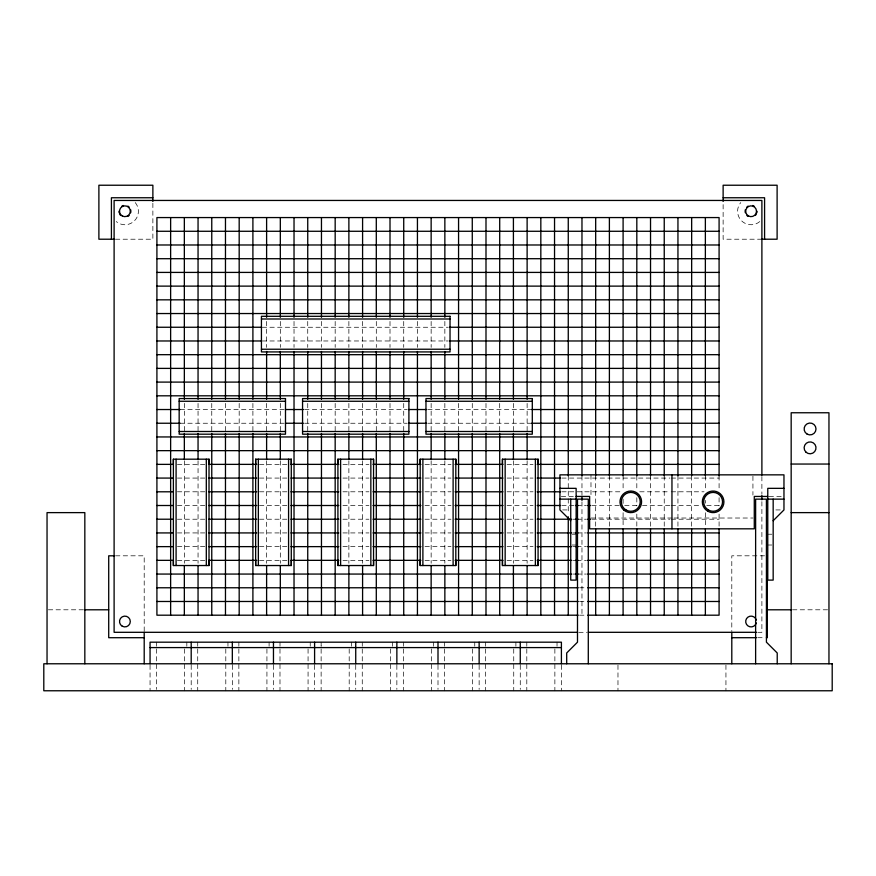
<?xml version="1.0" encoding="UTF-8"?>
<svg xmlns="http://www.w3.org/2000/svg" width="876" height="876" viewBox="0 0 876 876"><rect width="100%" height="100%" fill="white"/><g stroke="black" fill="none" stroke-linecap="round" stroke-linejoin="round"><path stroke-width="0.66" stroke-dasharray="4.38 3.29" d="M115.424 239.214L152.873 239.214L152.873 202.772M761.912 239.214L723.127 239.214L723.127 202.772M262.242 327.252L448.26 327.252M262.242 340.972L448.26 340.972M180.171 409.53L284.12 409.53M304.64 409.53L407.22 409.53M427.74 409.53L531.699 409.53M180.171 423.239L284.12 423.239M304.64 423.239L407.22 423.239M427.74 423.239L531.699 423.239M177.434 464.368L204.787 464.368M259.504 464.368L286.857 464.368M342.943 464.368L368.927 464.368M425.002 464.368L450.998 464.368M507.073 464.368L533.057 464.368M177.434 478.077L204.787 478.077M259.504 478.077L286.857 478.077M342.943 478.077L368.927 478.077M425.002 478.077L450.998 478.077M507.073 478.077L533.057 478.077M561.79 478.077L669.844 478.077M671.213 478.077L719.087 478.077M177.434 491.797L204.787 491.797M259.504 491.797L286.857 491.797M342.943 491.797L368.927 491.797M425.002 491.797L450.998 491.797M507.073 491.797L533.057 491.797M561.79 491.797L621.971 491.797M639.754 491.797L669.844 491.797M671.213 491.797L704.041 491.797M561.297 496.44L574.787 496.44M769.128 496.44L781.272 496.44M177.434 505.507L204.787 505.507M259.504 505.507L286.857 505.507M342.943 505.507L368.927 505.507M425.002 505.507L450.998 505.507M507.073 505.507L533.057 505.507M561.79 505.507L575.466 505.507M576.835 505.507L586.405 505.507M591.88 505.507L619.233 505.507M624.708 505.507L637.016 505.507M642.48 505.507L669.844 505.507M671.213 505.507L701.304 505.507M706.768 505.507L719.087 505.507M562.644 509.931L569.389 509.931M775.873 509.931L781.272 509.931M590.982 518.023L672.637 518.023M673.994 518.023L752.933 518.023M177.434 519.216L204.787 519.216M259.504 519.216L286.857 519.216M342.943 519.216L368.927 519.216M425.002 519.216L450.998 519.216M507.073 519.216L533.057 519.216M572.729 519.216L575.466 519.216M576.835 519.216L586.405 519.216M591.88 519.216L669.844 519.216M671.213 519.216L719.087 519.216M177.434 532.926L204.787 532.926M259.504 532.926L286.857 532.926M342.943 532.926L368.927 532.926M425.002 532.926L450.998 532.926M507.073 532.926L533.057 532.926M572.729 532.926L575.466 532.926M576.835 532.926L586.405 532.926M572.094 534.218L576.134 534.218M767.77 534.218L771.822 534.218M572.094 545.014L576.134 545.014M767.77 545.014L771.822 545.014M177.434 546.635L204.787 546.635M259.504 546.635L286.857 546.635M342.943 546.635L368.927 546.635M425.002 546.635L450.998 546.635M507.073 546.635L533.057 546.635M572.729 546.635L575.466 546.635M576.835 546.635L586.405 546.635M115.533 555.811L144.201 555.811L144.201 630.983M764.562 555.811L731.799 555.811L731.799 630.983M177.434 560.344L204.787 560.344M259.504 560.344L286.857 560.344M342.943 560.344L368.927 560.344M425.002 560.344L450.998 560.344M507.073 560.344L533.057 560.344M572.729 560.344L575.466 560.344M576.835 560.344L586.405 560.344M572.729 574.065L575.466 574.065M576.835 574.065L586.405 574.065M579.562 587.774L586.405 587.774M579.562 601.483L586.405 601.483M48.377 609.795L83.472 609.795M792.528 609.795L828.959 609.795M579.562 615.193L586.405 615.193M578.762 632.308L586.964 632.308M757.784 632.308L761.89 632.308L761.89 499.747M757.729 637.706L764.562 637.706M761.89 476.511L761.89 494.283M752.933 476.194L752.933 495.082M725.941 665.125L725.941 690.77M719.087 475.821L719.087 490.856M719.087 497.678L719.087 505.879M719.087 514.081L719.087 526.377M705.366 475.821L705.366 490.856M705.366 500.415L705.366 503.152M705.366 512.712L705.366 526.377M691.657 475.821L691.657 526.377M677.947 475.821L677.947 526.377M664.238 475.821L664.238 526.377M650.529 475.821L650.529 526.377M636.819 475.821L636.819 490.856M636.819 497.678L636.819 505.879M636.819 514.081L636.819 526.377M623.099 475.821L623.099 490.856M623.099 499.046L623.099 504.51M623.099 512.712L623.099 526.377M617.974 665.125L617.974 690.77M609.389 475.821L609.389 526.377M595.68 475.821L595.68 526.377M590.982 474.847L590.982 495.082M581.971 475.821L581.971 494.951M581.971 501.784L581.971 615.193M568.261 475.821L568.261 514.081M561.407 665.125L561.407 690.77M557.026 642.185L557.026 646.236M554.869 648.93L554.869 690.77M527.122 403.398L527.122 430.729M527.122 460.787L527.122 563.268M526.804 642.185L526.804 646.236M526.804 648.93L526.804 690.77M520.267 665.125L520.267 689.423M515.898 642.185L515.898 646.236M513.741 648.93L513.741 690.77M513.413 403.398L513.413 430.729M513.413 460.787L513.413 563.268M499.703 403.398L499.703 430.729M485.994 403.398L485.994 430.729M485.676 642.185L485.676 646.236M485.665 648.93L485.665 690.77M479.139 665.125L479.139 689.423M474.759 642.185L474.759 646.236M472.602 648.93L472.602 690.77M472.274 403.398L472.274 430.729M458.564 403.398L458.564 430.729M444.855 321.415L444.855 347.378M444.855 403.398L444.855 430.729M444.855 460.787L444.855 563.268M444.537 642.185L444.537 646.236M444.537 648.93L444.537 690.77M438 665.125L438 689.423M433.631 642.185L433.631 646.236M431.463 648.93L431.463 690.77M431.145 321.415L431.145 347.378M431.145 403.398L431.145 430.729M431.145 460.787L431.145 563.268M417.436 321.415L417.436 347.378M403.726 321.415L403.726 347.378M403.726 403.398L403.726 430.729M403.409 642.185L403.409 646.236M403.398 648.93L403.398 690.77M396.861 665.125L396.861 689.423M392.492 642.185L392.492 646.236M390.335 648.93L390.335 690.77M390.006 321.415L390.006 347.378M390.006 403.398L390.006 430.729M376.297 321.415L376.297 347.378M376.297 403.398L376.297 430.729M362.587 321.415L362.587 347.378M362.587 403.398L362.587 430.729M362.587 460.787L362.587 563.268M362.27 642.185L362.27 646.236M362.259 648.93L362.259 690.77M355.733 665.125L355.733 689.423M351.364 642.185L351.364 646.236M349.195 648.93L349.195 690.77M348.878 321.415L348.878 347.378M348.878 403.398L348.878 430.729M348.878 460.787L348.878 563.268M335.169 321.415L335.169 347.378M335.169 403.398L335.169 430.729M321.459 321.415L321.459 347.378M321.459 403.398L321.459 430.729M321.142 642.185L321.142 646.236L321.131 643.532M321.131 648.93L321.131 690.77M314.594 665.125L314.594 689.423M310.224 642.185L310.224 646.236M308.067 648.93L308.067 690.77M307.739 321.415L307.739 347.378M307.739 403.398L307.739 430.729M294.029 321.415L294.029 347.378M280.32 321.415L280.32 347.378M280.32 403.398L280.32 430.729M280.32 460.787L280.32 563.268M280.002 642.185L280.002 646.236M279.991 648.93L279.991 690.77M273.465 665.125L273.465 689.423M269.096 642.185L269.096 646.236M266.928 648.93L266.928 690.77M266.611 321.415L266.611 347.378M266.611 403.398L266.611 430.729M266.611 460.787L266.611 563.268M252.901 403.398L252.901 430.729M239.181 403.398L239.181 430.729M238.874 642.185L238.863 646.236M238.863 648.93L238.863 690.77M232.326 665.125L232.326 689.423M227.957 642.185L227.957 646.236M225.8 648.93L225.8 690.77M225.471 403.398L225.471 430.729M211.762 403.398L211.762 430.729M198.053 403.398L198.053 430.729M198.053 460.787L198.053 563.268M197.735 642.185L197.724 646.236M197.724 648.93L197.724 690.77M191.198 665.125L191.198 689.423M186.829 642.185L186.829 646.236M184.661 648.93L184.661 690.77M184.343 403.398L184.343 430.729M184.343 460.787L184.343 563.268M156.607 642.185L156.607 646.236M156.596 648.93L156.596 689.423M150.059 665.125L150.059 690.77M759.766 221.584A13.49 13.49 0 0 1 741.545 220.796A13.49 13.49 0 0 1 740.757 202.575M135.243 202.575A13.49 13.49 0 0 1 134.455 220.796A13.49 13.49 0 0 1 116.234 221.584"/><path stroke-width="1.31" d="M209.014 459.188L209.014 565.535L173.382 565.535L173.382 459.188L209.014 459.188L209.014 464.368M176.087 565.535L176.087 459.188M206.309 565.535L206.309 459.188M291.281 459.188L291.281 565.535L255.65 565.535L255.65 459.188L291.281 459.188L291.281 464.368M258.354 565.535L258.354 459.188M288.576 565.535L288.576 459.188M373.548 560.344L373.548 565.535L337.917 565.535L337.917 459.188L373.548 459.188L373.548 464.368M340.622 565.535L340.622 459.188M370.844 565.535L370.844 459.188M373.548 565.535L373.548 459.188M420.184 565.535L420.184 459.188L455.816 459.188L455.816 565.535L420.184 565.535L420.184 560.344M422.889 565.535L422.889 459.188M453.111 565.535L453.111 459.188M502.452 565.535L502.452 459.188L538.083 459.188L538.083 565.535L502.452 565.535L502.452 560.344M505.156 565.535L505.156 459.188M535.378 565.535L535.378 459.188M773.169 520.727L783.965 509.931L783.965 474.847L559.939 474.847L559.939 509.931L570.736 520.727M152.873 197.757L111.416 197.757L111.416 239.214M723.127 197.757L764.584 197.757L764.584 239.214M156.913 231.275L719.087 231.275M114.088 239.214L98.889 239.214L98.889 185.23L152.873 185.23L152.873 201.425M761.912 239.214L777.111 239.214L777.111 185.23L723.127 185.23L723.127 201.425M156.913 244.984L719.087 244.984M156.913 258.705L719.087 258.705M156.913 272.414L719.087 272.414M156.913 286.123L719.087 286.123M156.913 299.833L719.087 299.833M156.913 313.542L719.087 313.542M261.431 318.995L450.034 318.995M156.913 327.252L260.873 327.252M449.629 327.252L719.087 327.252M156.913 340.972L260.873 340.972M449.629 340.972L719.087 340.972M261.431 349.228L450.034 349.228M156.913 354.681L719.087 354.681M156.913 368.391L719.087 368.391M156.913 382.1L719.087 382.1M156.913 395.81L719.087 395.81M179.164 401.263L285.499 401.263M302.559 401.263L408.906 401.263M425.966 401.263L532.301 401.263M156.913 409.53L180.171 409.53M285.488 409.53L303.271 409.53M408.588 409.53L426.371 409.53M531.699 409.53L719.087 409.53M156.913 423.239L180.171 423.239M285.488 423.239L303.271 423.239M408.588 423.239L426.371 423.239M531.699 423.239L719.087 423.239M179.164 431.496L285.499 431.496M302.559 431.496L408.906 431.496M425.966 431.496L532.301 431.496M156.913 436.949L719.087 436.949M156.913 450.658L719.087 450.658M791.17 464.05L828.959 464.05M156.913 464.368L173.382 464.368L173.382 459.188M208.893 464.368L256.767 464.368M290.963 464.368L338.837 464.368M373.034 464.368L420.907 464.368M455.093 464.368L502.966 464.368M537.163 464.368L719.087 464.368M156.913 478.077L173.382 478.077M208.893 478.077L256.767 478.077M290.963 478.077L338.837 478.077M373.034 478.077L420.907 478.077M455.093 478.077L502.966 478.077M537.163 478.077L560.421 478.077M559.939 488.337L576.134 488.337L576.134 580.109L570.736 580.109L570.736 499.134M783.965 488.337L767.77 488.337L767.77 580.109L773.169 580.109L773.169 499.134M156.913 491.797L173.382 491.797M208.893 491.797L256.767 491.797M290.963 491.797L338.837 491.797M373.034 491.797L420.907 491.797M455.093 491.797L502.966 491.797M537.163 491.797L560.421 491.797M576.134 496.44L589.636 496.44L589.636 528.819L754.28 528.819L754.28 496.44L767.77 496.44M559.939 499.134L576.134 499.134M767.77 499.134L783.965 499.134M156.913 505.507L173.382 505.507M208.893 505.507L256.767 505.507M290.963 505.507L338.837 505.507M373.034 505.507L420.907 505.507M455.093 505.507L502.966 505.507M537.163 505.507L560.421 505.507M575.466 505.507L578.204 505.507M587.774 505.507L590.512 505.507M791.17 512.624L828.959 512.624M156.913 519.216L173.382 519.216M208.893 519.216L256.767 519.216M290.963 519.216L338.837 519.216M373.034 519.216L420.907 519.216M455.093 519.216L502.966 519.216M537.163 519.216L571.36 519.216M575.466 519.216L578.204 519.216M587.774 519.216L590.512 519.216M156.913 532.926L173.382 532.926M208.893 532.926L256.767 532.926M290.963 532.926L338.837 532.926M373.034 532.926L420.907 532.926M455.093 532.926L502.966 532.926M537.163 532.926L571.36 532.926M575.466 532.926L578.204 532.926M587.774 532.926L719.087 532.926M156.913 546.635L173.382 546.635M208.893 546.635L256.767 546.635M290.963 546.635L338.837 546.635M373.034 546.635L420.907 546.635M455.093 546.635L502.966 546.635M537.163 546.635L571.36 546.635M575.466 546.635L578.204 546.635M587.774 546.635L719.087 546.635M114.176 555.811L108.712 555.811L108.712 637.706L144.201 637.706M156.913 560.344L173.382 560.344L173.382 565.535M208.893 560.344L256.767 560.344M290.963 560.344L338.837 560.344M373.034 560.344L420.907 560.344M455.093 560.344L502.966 560.344M537.163 560.344L571.36 560.344M575.466 560.344L578.204 560.344M587.774 560.344L719.087 560.344M156.913 574.065L571.36 574.065M575.466 574.065L578.204 574.065M587.774 574.065L719.087 574.065M156.913 587.774L578.204 587.774M587.774 587.774L719.087 587.774M156.913 601.483L578.204 601.483M587.774 601.483L719.087 601.483M84.578 609.795L108.712 609.795M767.288 609.795L791.422 609.795M578.204 615.193L156.913 615.193L156.913 217.566L719.087 217.566L719.087 475.821M587.774 615.193L719.087 615.193L719.087 529.115M577.393 632.308L114.11 632.308L114.11 200.451L761.89 200.451L761.89 475.142M588.333 632.308L756.426 632.308M731.799 637.706L756.371 637.706M766.423 637.706L767.288 637.706L767.288 555.811M150.059 647.583L561.407 647.583M828.959 663.778L828.959 412.76L791.17 412.76L791.17 663.778M777.22 663.778L777.22 652.981L766.423 642.185L766.423 499.134L755.627 499.134L755.627 663.778M761.89 495.641L761.89 499.747M731.799 632.242L731.799 663.778M705.366 217.566L705.366 475.821M705.366 529.115L705.366 615.193M691.657 217.566L691.657 475.821M691.657 529.115L691.657 615.193M677.947 217.566L677.947 475.821M677.947 529.115L677.947 615.193M671.958 474.847L671.958 528.819M664.238 217.566L664.238 475.821M664.238 529.115L664.238 615.193M650.529 217.566L650.529 475.821M650.529 529.115L650.529 615.193M636.819 217.566L636.819 475.821M636.819 529.115L636.819 615.193M623.099 217.566L623.099 475.821M623.099 529.115L623.099 615.193M609.389 217.566L609.389 475.821M609.389 529.115L609.389 615.193M595.68 217.566L595.68 475.821M595.68 529.115L595.68 615.193M588.289 663.778L588.289 499.134L577.492 499.134L577.492 642.185L566.695 652.981L566.695 663.778M581.971 217.566L581.971 475.821M581.971 496.32L581.971 500.415M568.261 217.566L568.261 475.821M568.261 516.807L568.261 615.193M561.407 663.778L561.407 642.185L150.059 642.185L150.059 663.778M554.541 217.566L554.541 615.193M540.831 217.566L540.831 615.193M538.083 459.188L538.083 464.368M538.083 560.344L538.083 565.535M527.122 217.566L527.122 399.303M527.122 433.456L527.122 459.418M527.122 566.005L527.122 615.193M520.267 642.185L520.267 663.778M513.413 217.566L513.413 399.303M513.413 433.456L513.413 459.418M513.413 566.005L513.413 615.193M502.452 459.188L502.452 464.368M499.703 217.566L499.703 399.303M499.703 433.456L499.703 615.193M485.994 217.566L485.994 399.303M485.994 433.456L485.994 615.193M479.139 642.185L479.139 663.778M472.274 217.566L472.274 399.303M472.274 433.456L472.274 615.193M458.564 217.566L458.564 399.303M458.564 433.456L458.564 615.193M455.816 459.188L455.816 464.368M455.816 560.344L455.816 565.535M444.855 217.566L444.855 317.32M444.855 351.473L444.855 399.303M444.855 433.456L444.855 459.418M444.855 566.005L444.855 615.193M438 642.185L438 663.778M431.145 217.566L431.145 317.32M431.145 351.473L431.145 399.303M431.145 433.456L431.145 459.418M431.145 566.005L431.145 615.193M420.184 459.188L420.184 464.368M417.436 217.566L417.436 317.32M417.436 351.473L417.436 615.193M403.726 217.566L403.726 317.32M403.726 351.473L403.726 399.303M403.726 433.456L403.726 615.193M396.861 642.185L396.861 663.778M390.006 217.566L390.006 317.32M390.006 351.473L390.006 399.303M390.006 433.456L390.006 615.193M376.297 217.566L376.297 317.32M376.297 351.473L376.297 399.303M376.297 433.456L376.297 615.193M362.587 217.566L362.587 317.32M362.587 351.473L362.587 399.303M362.587 433.456L362.587 459.418M362.587 566.005L362.587 615.193M355.733 642.185L355.733 663.778M348.878 217.566L348.878 317.32M348.878 351.473L348.878 399.303M348.878 433.456L348.878 459.418M348.878 566.005L348.878 615.193M337.917 459.188L337.917 464.368M337.917 560.344L337.917 565.535M335.169 217.566L335.169 317.32M335.169 351.473L335.169 399.303M335.169 433.456L335.169 615.193M321.459 217.566L321.459 317.32M321.459 351.473L321.459 399.303M321.459 433.456L321.459 615.193M314.594 642.185L314.594 663.778M307.739 217.566L307.739 317.32M307.739 351.473L307.739 399.303M307.739 433.456L307.739 615.193M294.029 217.566L294.029 317.32M294.029 351.473L294.029 615.193M291.281 560.344L291.281 565.535M280.32 217.566L280.32 317.32M280.32 351.473L280.32 399.303M280.32 433.456L280.32 459.418M280.32 566.005L280.32 615.193M273.465 642.185L273.465 663.778M266.611 217.566L266.611 317.32M266.611 351.473L266.611 399.303M266.611 433.456L266.611 459.418M266.611 566.005L266.611 615.193M255.65 459.188L255.65 464.368M255.65 560.344L255.65 565.535M252.901 217.566L252.901 399.303M252.901 433.456L252.901 615.193M239.181 217.566L239.181 399.303M239.181 433.456L239.181 615.193M232.326 642.185L232.326 663.778M225.471 217.566L225.471 399.303M225.471 433.456L225.471 615.193M211.762 217.566L211.762 399.303M211.762 433.456L211.762 615.193M209.014 560.344L209.014 565.535M198.053 217.566L198.053 399.303M198.053 433.456L198.053 459.418M198.053 566.005L198.053 615.193M191.198 642.185L191.198 663.778M184.343 217.566L184.343 399.303M184.343 433.456L184.343 459.418M184.343 566.005L184.343 615.193M170.634 217.566L170.634 615.193M144.201 632.242L144.201 663.778M84.83 663.778L84.83 512.624L47.041 512.624L47.041 663.778M756.24 214.215A5.935 5.935 0 0 1 755.287 215.452M748.126 216.394A5.935 5.935 0 0 1 746.889 215.452M745.356 212.791A5.935 5.935 0 0 1 745.356 209.714M746.889 207.054A5.935 5.935 0 0 1 748.126 206.112M752.626 205.51A5.935 5.935 0 0 1 754.061 206.112M757.028 211.247A5.935 5.935 0 0 1 756.831 212.791M130.644 209.714A5.935 5.935 0 0 1 130.644 212.791M129.111 215.452A5.935 5.935 0 0 1 127.874 216.394M120.713 215.452A5.935 5.935 0 0 1 119.76 214.215M119.169 212.791A5.935 5.935 0 0 1 118.972 211.247M121.939 206.112A5.935 5.935 0 0 1 123.374 205.51M127.874 206.112A5.935 5.935 0 0 1 129.111 207.054M756.306 622.913A5.398 5.398 0 0 1 747.995 625.935A5.398 5.398 0 0 1 747.995 617.087A5.398 5.398 0 0 1 756.306 620.109M450.034 316.302L261.431 316.302L261.431 351.922L450.034 351.922L450.034 316.302M285.499 398.569L179.164 398.569L179.164 434.189L285.499 434.189L285.499 398.569M408.906 398.569L302.559 398.569L302.559 434.189L408.906 434.189L408.906 398.569M532.301 398.569L425.966 398.569L425.966 434.189L532.301 434.189L532.301 398.569M832.2 663.778L43.8 663.778L43.8 690.77L832.2 690.77L832.2 663.778M707.72 511.179A10.797 10.797 0 0 0 723.915 501.839A10.797 10.797 0 0 0 707.72 492.487A10.797 10.797 0 0 0 707.72 511.179M624.128 510.325A10.797 10.797 0 0 0 641.484 503.361A10.797 10.797 0 0 0 626.778 491.808A10.797 10.797 0 0 0 624.128 510.325M708.399 510.007A9.439 9.439 0 0 0 722.547 501.839A9.439 9.439 0 0 0 708.399 493.659A9.439 9.439 0 0 0 708.399 510.007M626.077 510.007A9.439 9.439 0 0 0 640.236 501.839A9.439 9.439 0 0 0 626.077 493.659A9.439 9.439 0 0 0 626.077 510.007M807.103 434.102A5.935 5.935 0 0 0 816.005 428.955A5.935 5.935 0 0 0 807.103 423.82A5.935 5.935 0 0 0 807.103 434.102M805.865 452.049A5.935 5.935 0 0 0 815.808 449.388A5.935 5.935 0 0 0 808.526 442.117A5.935 5.935 0 0 0 805.865 452.049M748.389 215.923A5.398 5.398 0 0 0 756.492 211.247A5.398 5.398 0 0 0 748.389 206.572A5.398 5.398 0 0 0 748.389 215.923M122.213 215.923A5.398 5.398 0 0 0 130.305 211.247A5.398 5.398 0 0 0 122.213 206.572A5.398 5.398 0 0 0 122.213 215.923M122.213 626.187A5.398 5.398 0 0 0 130.305 621.511A5.398 5.398 0 0 0 122.213 616.835A5.398 5.398 0 0 0 122.213 626.187"/></g></svg>
